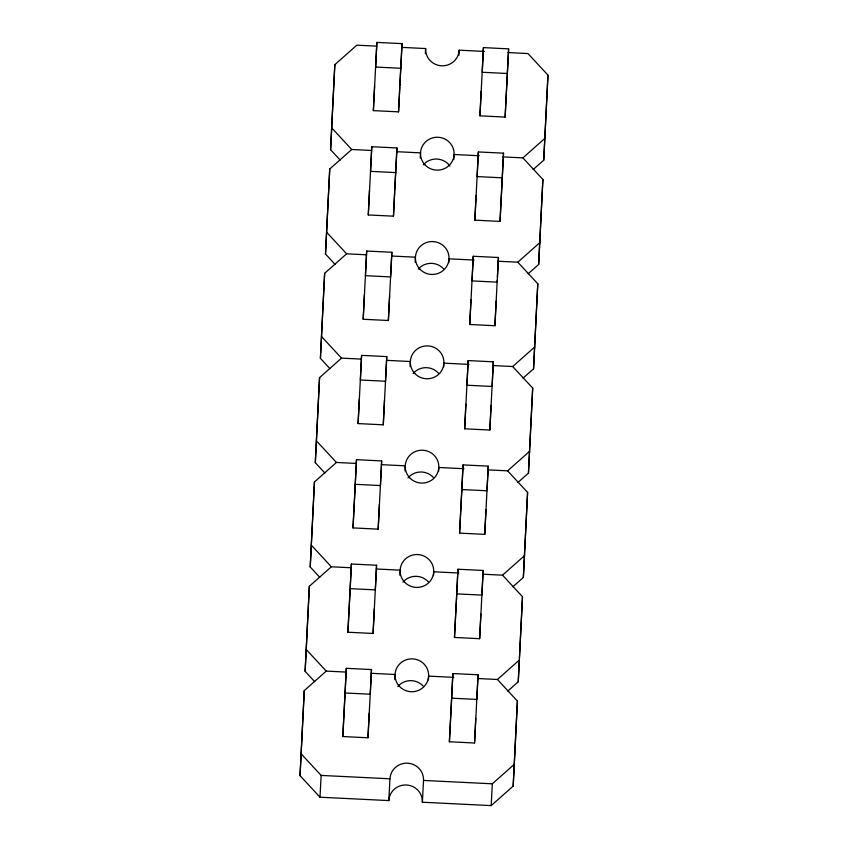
<?xml version="1.0" encoding="UTF-8"?>
<svg xmlns="http://www.w3.org/2000/svg" width="848" height="848" viewBox="0 0 848 848"><rect width="100%" height="100%" fill="white"/><g stroke="black" fill="none" stroke-linecap="round" stroke-linejoin="round"><path stroke-width="1.27" d="M477.583 678.517L497.426 679.492L517.407 701.052L513.178 786.096L491.193 805.6L422.378 802.229A16.801 16.451 3 0 0 406.404 784.983A16.801 16.451 3 0 0 388.819 800.586L320.003 797.215L300.033 775.655L304.262 690.611L326.236 671.107L346.09 672.072M314.682 681.644L305.121 671.33L309.35 586.286L331.335 566.782L351.189 567.757M319.77 577.318L310.22 567.005L314.449 481.971L336.433 462.457L356.277 463.432M324.869 473.004L315.308 462.69L319.548 377.646L341.521 358.142L361.375 359.107M329.957 368.679L320.406 358.365L324.636 273.321L346.62 253.817L366.463 254.792M335.055 264.353L325.505 254.04L329.734 169.006L351.708 149.492L371.562 150.467M340.143 160.039L330.593 149.725L334.822 64.681L356.807 45.177L376.66 46.142M300.033 775.655L304.262 690.611M305.121 671.33L309.35 586.286M310.22 567.005L314.449 481.971M315.308 462.69L319.548 377.646M320.406 358.365L324.636 273.321M325.505 254.04L329.734 169.006M330.593 149.725L334.822 64.681M342.815 736.552L346.302 668.33L371.477 669.56L370.269 694.205L345.094 692.975L342.815 736.552L367.99 737.781L371.477 669.56M347.903 632.226L351.39 564.005L376.565 565.245L375.367 589.879L350.192 588.65L347.903 632.226L373.078 633.467L376.565 565.245M353.001 527.912L356.489 459.69L381.664 460.92L380.455 485.565L355.28 484.325L353.001 527.912L378.176 529.141L381.664 460.92M358.1 423.587L361.587 355.365L386.762 356.595L383.275 424.816L358.1 423.587L359.298 398.942M363.188 319.261L366.675 251.04L391.85 252.28L388.363 320.502L363.188 319.261L364.396 294.627M368.286 214.947L371.774 146.725L396.949 147.955L393.461 216.176L368.286 214.947L369.484 190.302M373.374 110.622L376.862 42.4L402.037 43.63L398.549 111.851L373.374 110.622L374.583 85.977M345.094 692.975L346.302 668.33M350.192 588.65L351.39 564.005M355.28 484.325L356.489 459.69M361.587 355.365L360.379 380.01L385.554 381.24L386.762 356.595M366.675 251.04L365.477 275.685L390.652 276.914L391.85 252.28M371.774 146.725L370.565 171.36L395.74 172.6M376.862 42.4L375.664 67.045L400.839 68.275M367.99 737.781L369.187 713.147M373.078 633.467L374.286 608.822M378.176 529.141L379.385 504.496M383.275 424.816L384.473 400.182M388.363 320.502L389.571 295.857M393.461 216.176L394.659 191.531M398.549 111.851L399.758 87.217M449.387 741.767L452.874 673.545L478.049 674.785L476.841 699.42L451.666 698.19L449.387 741.767L474.562 743.007L478.049 674.785M454.475 637.452L457.962 569.231L483.137 570.46L481.94 595.105L456.765 593.876L454.475 637.452L479.65 638.682L483.137 570.46M459.574 533.127L463.061 464.905L488.236 466.135L487.028 490.78L461.863 489.55L459.574 533.127L484.749 534.357L488.236 466.135M464.672 428.812L468.16 360.58L493.335 361.82L489.847 430.042L464.672 428.812L465.87 404.167M497.246 279.946L494.935 325.717L469.76 324.487L470.969 299.842M474.859 220.162L478.346 151.94L503.521 153.17L500.034 221.402L474.859 220.162L476.057 195.517M479.947 115.847L483.434 47.615L508.609 48.855L505.122 117.077L479.947 115.847L481.155 91.202M451.666 698.19L452.874 673.545M456.765 593.876L457.962 569.231M461.863 489.55L463.061 464.905M468.16 360.58L466.951 385.225L492.126 386.465L493.335 361.82M473.248 256.266L472.05 280.911L497.225 282.14L498.423 257.495L473.248 256.266L469.76 324.487M478.346 151.94L477.138 176.585L502.313 177.815M483.434 47.615L482.236 72.26L507.411 73.5M474.562 743.007L475.76 718.362M479.65 638.682L480.858 614.037M484.749 534.357L485.957 509.722M489.847 430.042L491.045 405.397M494.935 325.717L496.144 301.072M500.034 221.402L503.521 153.17M505.122 117.077L508.609 48.855M513.178 786.096L517.407 701.052M507.761 691.099L518.266 681.771L519.294 660.687M519.432 658.048L522.495 596.727L502.525 575.167L482.671 574.191M512.849 586.784L523.364 577.446L527.594 492.412L507.613 470.841L487.77 469.877M517.948 482.459L528.452 473.131L532.692 388.087L512.711 366.527L492.858 365.552M523.036 378.134L533.551 368.806L537.78 283.762L517.81 262.202L497.956 261.226M528.134 273.819L538.65 264.481L542.879 179.447L522.898 157.876L503.055 156.912M533.222 169.494L543.738 160.166L547.967 75.122L527.997 53.562L508.143 52.587M518.266 681.771L522.495 596.727M523.364 577.446L527.594 492.412M528.452 473.131L532.692 388.087M533.551 368.806L537.78 283.762M538.65 264.481L542.879 179.447M543.738 160.166L547.967 75.122M320.003 797.215L321.148 775.422L301.167 753.861M399.821 85.892L402.037 43.63M394.733 190.217L396.949 147.955M425.346 53.668L425.622 48.548L401.804 47.382M420.258 157.993L420.523 152.863L396.705 151.697M415.16 262.318L415.425 257.188L391.606 256.022M410.072 366.633L410.337 361.513L386.518 360.347M404.973 470.958L405.238 465.828L381.42 464.662M399.874 575.283L400.15 570.153L376.332 568.987M394.786 679.598L395.051 674.478L371.233 673.312M388.819 800.586L389.953 778.793A16.801 16.451 3 0 1 407.538 763.189A16.801 16.451 3 0 1 423.523 780.436L492.338 783.806L514.312 764.302M458.916 55.321L459.181 50.191L484.325 51.421M453.818 159.636L454.093 154.506L479.237 155.746M448.793 262.679L448.995 258.831L474.138 260.06M443.695 367.004L443.896 363.156L469.039 364.386M438.607 471.318L438.808 467.471L463.951 468.711M433.508 575.644L433.71 571.796L458.853 573.025M428.42 679.958L428.622 676.121L453.765 677.351M422.378 802.229L423.523 780.436M497.384 277.307L498.423 257.495M491.193 805.6L492.338 783.806M522.898 157.876L544.882 138.372M517.81 262.202L539.784 242.698M512.711 366.527L534.696 347.012M507.613 470.841L529.597 451.337M502.525 575.167L524.509 555.663M497.426 679.492L519.411 659.977M321.148 775.422L389.953 778.793M331.738 127.931L351.708 149.492M326.639 232.257L346.62 253.817M321.551 336.571L341.521 358.142M316.452 440.896L336.433 462.457M311.364 545.222L331.335 566.782M306.266 649.536L326.236 671.107M397.871 686.435A16.801 16.451 3 0 1 423.131 686.053M402.959 582.11A16.801 16.451 3 0 1 428.219 581.728M408.058 477.795A16.801 16.451 3 0 1 433.317 477.403M423.343 164.83A16.801 16.451 3 0 1 449.97 166.134M459.181 50.191A16.801 16.451 3 0 1 441.596 65.794A16.801 16.451 3 0 1 425.622 48.548M418.244 269.145A16.801 16.451 3 0 1 443.504 268.763M413.146 373.47A16.801 16.451 3 0 1 438.416 373.088M399.397 686.329A16.801 16.451 3 0 0 427.837 680.34A16.801 16.451 3 0 0 408.27 659.214A16.801 16.451 3 0 0 399.397 686.329M404.496 582.014A16.801 16.451 3 0 0 432.936 576.025A16.801 16.451 3 0 0 413.358 554.889A16.801 16.451 3 0 0 404.496 582.014M409.584 477.689A16.801 16.451 3 0 0 438.024 471.7A16.801 16.451 3 0 0 418.456 450.574A16.801 16.451 3 0 0 409.584 477.689M414.683 373.364A16.801 16.451 3 0 0 443.122 367.375A16.801 16.451 3 0 0 423.544 346.249A16.801 16.451 3 0 0 414.683 373.364M424.869 164.724A16.801 16.451 3 0 0 453.309 158.735A16.801 16.451 3 0 0 433.741 137.609A16.801 16.451 3 0 0 424.869 164.724M419.781 269.049A16.801 16.451 3 0 0 448.221 263.06A16.801 16.451 3 0 0 428.643 241.924A16.801 16.451 3 0 0 419.781 269.049"/></g></svg>
